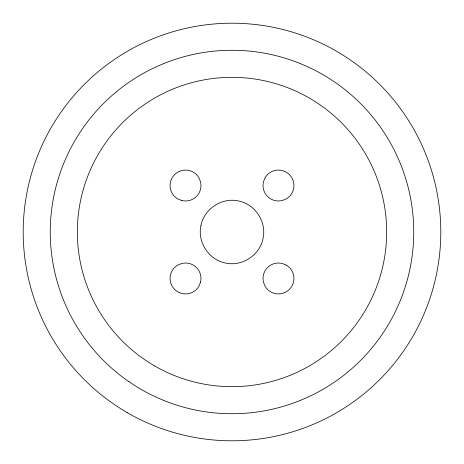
<?xml version="1.0" encoding="UTF-8"?>
<svg xmlns="http://www.w3.org/2000/svg" width="464" height="464" viewBox="0 0 464 464"><rect width="100%" height="100%" fill="white"/><g stroke="black" fill="none" stroke-linecap="round" stroke-linejoin="round"><path stroke-width="0.7" d="M200.993 225.365C197.136 241.872 208.719 259.77 225.365 263.007C241.872 266.864 259.77 255.281 263.007 238.635C266.864 222.128 255.281 204.23 238.635 200.993C222.128 197.136 204.23 208.719 200.993 225.365M200.46 282.483L198.917 286.213A15.469 15.469 0 0 1 174.586 289.414A15.469 15.469 0 0 1 177.787 265.083L181.517 263.54A15.469 15.469 0 0 1 200.46 282.483M265.083 177.787L263.54 181.517A15.469 15.469 0 0 0 282.483 200.46L286.213 198.917A15.469 15.469 0 0 0 289.414 174.586A15.469 15.469 0 0 0 265.083 177.787M181.517 200.46L177.787 198.917A15.469 15.469 0 0 1 174.586 174.586A15.469 15.469 0 0 1 198.917 177.787L200.46 181.517A15.469 15.469 0 0 1 181.517 200.46M286.213 265.083L282.483 263.54A15.469 15.469 0 0 0 263.54 282.483L265.083 286.213A15.469 15.469 0 0 0 289.414 289.414A15.469 15.469 0 0 0 286.213 265.083M154.669 365.945A154.669 154.669 0 0 0 386.669 232A154.669 154.669 0 0 0 154.669 98.055A154.669 154.669 0 0 0 154.669 365.945M127.6 412.827A208.8 208.8 0 0 0 440.8 232A208.8 208.8 0 0 0 127.6 51.173A208.8 208.8 0 0 0 127.6 412.827M129.067 381.773A181.731 181.731 0 0 0 413.175 246.256A181.731 181.731 0 0 0 153.764 67.97A181.731 181.731 0 0 0 129.067 381.773"/></g></svg>
